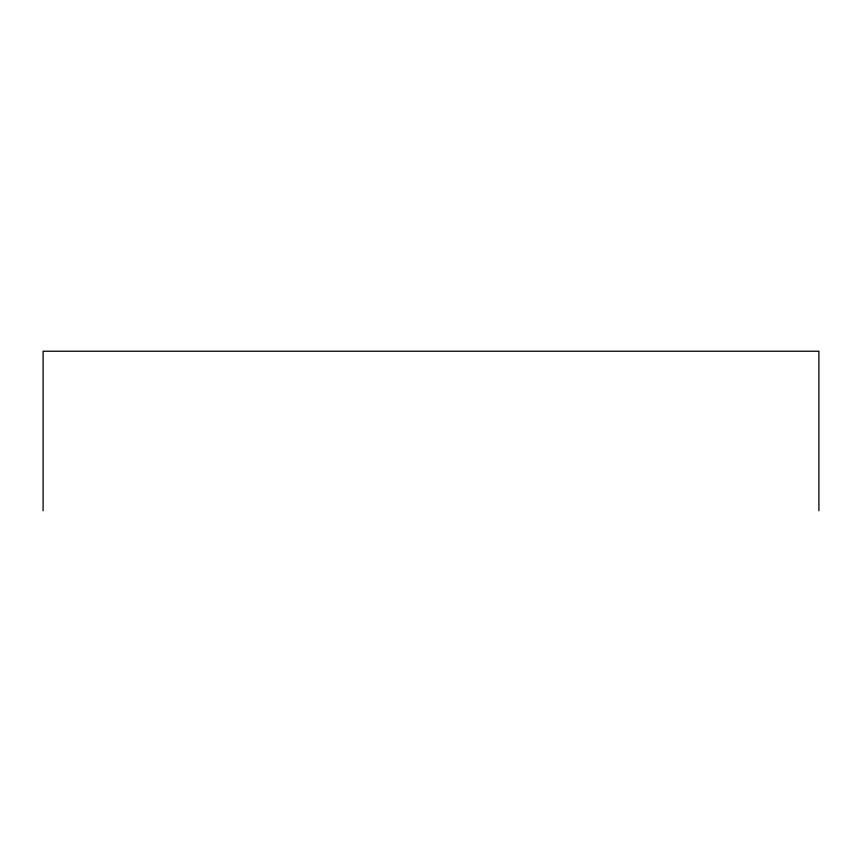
<?xml version="1.0" encoding="UTF-8"?>
<svg xmlns="http://www.w3.org/2000/svg" width="862" height="862" viewBox="0 0 862 862"><rect width="100%" height="100%" fill="white"/><g stroke="black" fill="none" stroke-linecap="round" stroke-linejoin="round"><path stroke-width="1.29" d="M818.9 510.767L818.9 351.233L43.1 351.233L43.1 510.767"/></g></svg>
